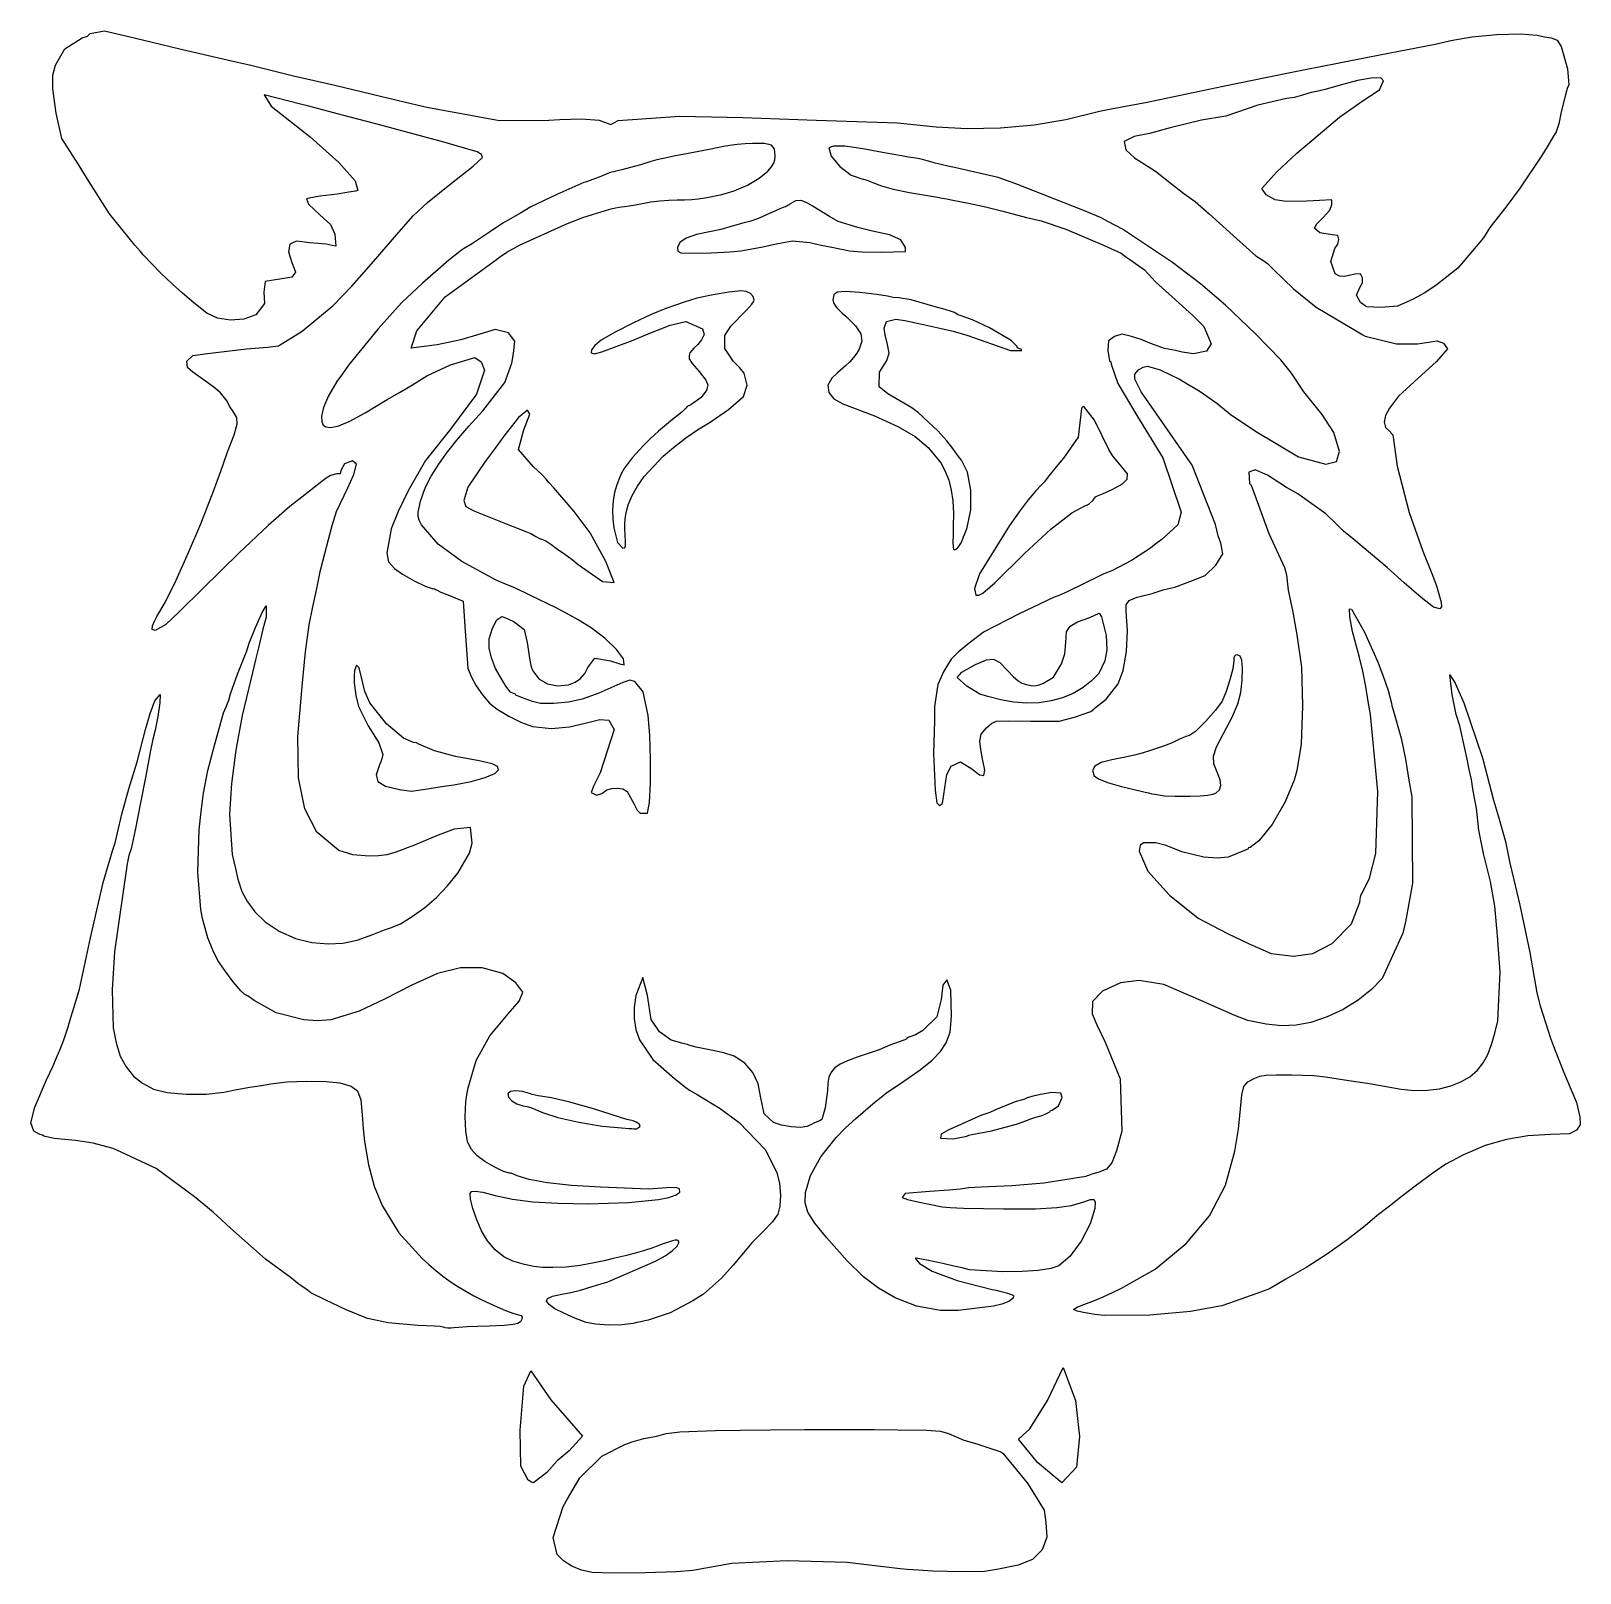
# Model space of a CAD drawing. Extents: x 5 to 317, y 9 to 320.
import ezdxf

# ---------------------------------------------------------------- set-up
doc = ezdxf.new("R2010")
doc.units = 0
doc.layers.add('Calque_1', color=7, linetype='CONTINUOUS')

msp = doc.modelspace()

# ---------------------------------------------------------------- linework, layer by layer
at = {"layer": 'Calque_1', "color": 7}
for points in [[(117.122223, 59.864384), (114.851928, 60.726584), (112.654279, 61.699394), (110.845575, 62.632344), (109.742116, 63.374994), (109.184992, 64.122244), (109.381533, 64.704504), (110.389603, 65.172204), (112.267063, 65.575774), (114.055653, 65.916814), (115.987957, 66.389304), (118.376035, 67.077024), (121.531946, 68.063784), (131.151283, 72.199634), (133.039439, 73.303064), (134.515369, 74.321834), (135.476297, 75.199694), (135.819446, 75.880434), (135.794766, 76.178884), (135.69389, 76.378804), (135.476545, 76.473804), (135.102459, 76.457404), (134.531365, 76.323194), (133.722992, 76.064774), (132.637071, 75.675724), (131.233331, 75.149624), (130.602172, 74.915664), (129.95768, 74.686034), (129.317943, 74.466564), (128.701047, 74.263104), (126.823608, 73.726064), (126.482544, 73.653564), (126.053009, 73.557764), (125.552368, 73.442824), (124.997983, 73.312804), (124.407218, 73.171814), (123.797436, 73.023964), (123.186001, 72.873364), (122.590275, 72.724124), (120.784705, 72.285924), (119.080896, 71.910874), (115.940373, 71.344504), (113.092325, 71.013584), (110.460371, 70.906654), (108.344704, 70.953954), (106.588297, 71.141424), (104.745326, 71.542034), (102.369966, 72.228754), (100.577209, 73.090654), (98.819176, 74.496934), (97.258162, 76.291104), (96.056468, 78.316654), (95.125235, 80.556284), (94.35005, 82.826074), (93.854975, 84.719444), (93.764065, 85.829774), (94.059056, 86.256424), (94.816067, 86.349024), (96.303602, 86.087474), (98.790164, 85.451524), (102.289053, 84.699774), (106.43026, 84.184624), (111.422627, 83.887494), (117.474993, 83.789794), (125.668409, 84.001984), (131.722617, 84.611974), (133.836259, 85.048054), (135.281588, 85.561884), (136.014101, 86.146214), (135.989291, 86.793814), (135.254013, 87.067384), (133.389912, 86.961794), (129.725529, 86.750544), (120.053758, 87.107114), (114.215573, 87.461384), (109.361668, 87.979854), (105.661318, 88.639214), (103.283796, 89.416154), (102.821413, 89.626634), (102.365737, 89.799004), (101.969246, 89.915474), (101.684421, 89.958274), (100.468589, 90.310214), (98.651164, 91.188984), (96.724633, 92.329034), (95.181482, 93.464794), (93.979197, 94.763614), (93.24578, 96.294064), (92.87998, 98.390174), (92.78055, 101.386014), (92.81671, 102.853714), (92.924567, 104.308684), (93.103161, 105.748614), (93.351536, 107.171234), (95.023746, 112.642944), (97.73604, 117.654944), (101.427281, 122.061054), (103.672595, 124.609204), (104.422212, 126.417984), (102.987049, 128.338124), (100.369776, 130.164204), (96.217981, 131.324184), (91.866067, 131.334184), (87.185704, 130.177474), (82.048562, 127.837974), (76.539469, 125.012054), (71.43749, 122.584464), (65.733646, 120.849424), (63.008391, 120.633594), (60.25623, 120.834824), (54.706383, 122.226814), (50.228934, 124.757394), (49.050971, 125.593914), (48.397852, 125.941854), (47.557036, 126.690124), (46.035637, 128.510494), (44.336626, 130.766334), (42.962978, 132.821014), (41.911229, 134.888994), (40.908972, 137.355414), (39.863878, 141.272144), (39.492435, 143.100664), (38.912767, 150.628684), (39.197298, 159.165324), (39.57786, 162.807124), (40.0339, 166.511294), (40.953228, 171.097404), (42.143772, 175.683514), (44.10843, 182.691384), (44.637597, 183.953024), (45.155545, 185.280734), (45.477599, 186.536224), (46.933859, 190.500184), (48.375694, 194.186714), (48.683323, 195.029854), (49.259088, 196.780524), (50.549425, 199.918028), (51.898899, 202.918408), (52.652073, 204.257688), (52.652426, 201.995332), (51.981291, 199.555284), (51.157604, 195.791854), (50.629192, 193.675184), (49.559432, 189.441854), (47.864005, 182.205954), (46.570221, 175.191244), (45.695993, 168.510864), (45.259233, 162.277964), (45.853456, 154.164074), (46.49131, 151.330824), (46.952941, 149.225184), (47.772356, 146.724184), (48.935552, 144.657504), (49.546348, 143.840174), (50.412809, 142.644094), (52.445854, 140.592484), (55.309111, 138.724574), (58.587831, 137.265064), (61.867246, 136.438634), (65.207914, 136.136024), (68.136917, 136.274164), (71.008946, 136.899754), (74.178693, 138.059484), (76.488096, 138.978904), (77.963762, 139.478514), (79.714952, 140.214774), (82.081498, 141.645944), (84.649344, 143.496644), (87.004437, 145.491474), (89.245599, 147.826534), (91.323925, 150.395274), (93.677106, 154.465384), (94.203775, 156.482174), (93.837948, 159.632864), (90.574753, 159.305964), (87.312373, 158.035084), (82.197096, 155.948064), (81.117816, 155.541984), (80.256818, 155.189264), (78.616411, 154.545464), (77.020588, 154.119444), (75.334053, 153.883904), (73.421491, 153.811604), (70.135957, 154.108224), (67.309373, 155.007884), (62.897999, 158.678814), (60.486982, 163.377034), (59.225767, 169.643554), (59.069228, 177.942094), (59.97224, 188.736314), (60.633032, 195.012264), (61.363102, 200.480316), (62.074312, 204.082149), (62.790208, 207.433538), (63.649486, 211.490482), (64.482433, 214.841871), (65.952134, 220.486316), (66.83399, 223.308538), (69.144434, 228.071038), (70.332389, 230.770187), (70.899684, 232.852118), (70.104875, 233.539094), (68.469431, 232.928555), (67.733323, 231.572089), (67.582776, 230.900709), (66.913397, 230.909209), (65.635477, 230.563156), (64.779712, 230.001509), (63.323601, 228.895356), (60.501379, 226.650384), (57.438989, 224.329909), (53.058604, 220.479117), (47.2499, 214.996956), (39.902557, 207.782375), (35.132761, 203.059865), (32.456442, 200.528601), (30.296602, 199.319641), (29.735067, 199.492545), (29.794927, 200.268264), (30.149418, 201.20362), (30.667368, 202.120348), (32.306366, 204.953899), (34.549892, 209.491875), (37.062375, 215.023772), (39.508243, 220.839086), (42.085399, 227.375787), (43.526471, 231.424537), (44.815041, 235.128703), (46.221414, 238.725223), (46.832817, 240.888067), (46.743197, 242.252275), (46.0465, 243.45289), (45.317879, 244.55854), (44.791916, 245.533531), (43.498937, 247.232199), (42.129763, 248.338988), (39.997059, 249.872356), (37.906597, 251.375046), (36.811923, 252.324041), (36.672485, 253.616785), (37.907859, 254.737626), (40.299302, 255.058532), (42.527355, 255.356382), (48.683327, 256.101099), (52.988769, 256.453588), (55.166215, 256.673545), (59.959058, 259.617276), (66.168098, 264.811254), (69.910112, 268.717325), (73.921702, 273.226634), (79.420467, 279.576635), (82.301698, 282.908413), (85.176186, 285.596965), (90.008365, 289.45225), (94.364659, 292.891807), (96.243367, 294.669265), (96.032662, 295.241881), (95.186505, 295.773582), (88.463281, 297.755645), (74.78889, 301.414486), (69.320834, 302.866182), (61.030556, 305.034014), (59.619445, 305.410449), (52.303384, 307.269451), (53.708008, 304.960692), (61.529733, 298.786223), (67.287664, 293.672754), (70.623367, 289.96787), (71.178407, 288.019154), (70.679849, 287.864104), (69.334079, 287.627512), (67.001188, 287.287446), (63.541269, 286.821974), (61.661323, 286.539491), (60.798936, 286.341533), (61.192702, 285.251084), (63.505663, 283.124129), (65.611268, 281.169243), (66.495197, 279.18315), (66.683838, 276.798287), (65.992619, 276.893064), (64.770551, 277.147467), (61.505166, 277.459597), (58.776716, 277.789139), (57.419985, 277.147597), (57.194019, 275.614909), (57.855556, 273.486088), (58.353855, 272.306967), (58.561112, 271.522742), (57.837777, 270.502895), (55.825267, 270.181626), (52.475772, 269.641273), (52.234589, 267.520203), (52.340722, 265.252262), (50.593121, 262.959319), (48.207086, 262.074707), (45.484118, 261.843425), (42.852166, 262.251356), (40.73918, 263.284383), (38.104085, 265.389122), (35.844463, 267.292494), (33.718758, 269.204669), (31.485417, 271.335816), (27.869445, 275.041175), (27.388693, 275.673535), (26.232841, 276.946154), (21.145497, 283.305321), (16.999405, 289.773909), (14.835516, 293.246541), (11.530819, 298.450006), (10.339221, 303.565284), (9.681417, 308.472338), (9.703667, 311.260566), (10.230556, 313.242378), (12.085758, 316.558855), (15.578078, 318.744166), (16.702966, 319.086933), (17.187523, 319.630549), (20.128687, 320.148264), (26.105556, 318.764931), (31.397223, 317.500231), (35.806945, 316.441673), (40.216667, 315.392528), (44.802778, 314.334754), (49.565278, 313.228573), (58.208334, 311.138066), (66.498612, 309.197836), (75.704667, 307.020156), (80.786112, 305.829598), (85.019445, 304.805579), (99.664609, 302.101516), (109.641779, 302.167778), (111.823448, 302.334367), (116.214325, 302.473372), (119.763411, 302.143269), (122.12639, 301.317579), (123.593057, 302.088654), (135.995835, 302.983596), (148.695835, 302.718855), (163.512501, 302.159071), (179.916671, 301.647813), (187.677781, 300.851607), (193.915871, 300.500999), (200.640121, 300.642613), (207.409591, 301.25191), (213.783331, 302.304354), (220.612001, 304.000667), (222.955561, 304.474558), (230.187501, 305.823706), (245.533331, 309.037645), (254.352781, 310.859353), (259.644451, 311.900675), (262.675031, 312.486224), (264.759721, 312.90244), (268.888731, 313.727812), (274.637501, 314.838809), (280.907541, 316.06203), (288.219451, 317.514869), (289.952471, 317.882343), (291.394451, 318.21742), (295.619371, 318.970766), (300.665721, 319.444637), (305.425051, 319.571161), (308.788921, 319.28247), (310.228361, 318.98331), (311.612061, 318.733362), (312.832801, 318.296429), (313.593631, 317.031071), (314.890601, 312.49898), (315.119861, 309.305413), (314.787941, 308.528122), (314.498691, 307.289071), (313.592111, 303.838594), (313.153051, 301.412257), (312.608631, 299.849937), (311.855561, 298.603647), (310.797221, 296.807788), (309.738891, 295.065001), (305.329171, 288.566619), (302.476261, 284.645099), (299.259681, 280.559128), (297.979511, 278.442461), (292.797151, 272.361681), (288.319361, 268.845387), (286.011941, 267.31994), (283.812411, 266.0836), (280.619501, 264.704996), (277.344361, 264.447484), (274.385861, 264.547573), (273.198871, 265.39676), (272.391761, 266.88428), (273.071831, 268.417973), (273.579431, 269.401072), (273.553131, 270.382356), (273.151061, 271.176672), (272.031991, 271.114932), (270.868531, 270.889213), (269.861761, 270.694728), (268.973451, 270.749918), (268.097871, 271.225911), (267.168371, 273.664646), (268.022971, 276.30752), (268.583561, 277.182532), (268.816721, 278.099829), (268.602071, 278.897529), (267.458251, 279.047231), (264.982411, 279.456777), (263.877831, 280.374744), (264.395971, 281.249159), (265.641721, 282.575009), (266.993871, 284.054854), (267.405611, 285.152185), (267.405611, 285.617111), (267.405611, 286.082036), (264.884891, 285.973166), (262.364171, 285.864295), (258.188231, 285.799165), (255.997211, 286.084019), (254.136191, 287.142525), (253.294501, 288.402708), (256.313621, 291.788329), (260.350051, 295.517563), (268.945271, 302.794668), (273.531381, 305.974185), (277.026351, 308.291852), (277.812211, 310.092752), (277.268911, 310.736598), (275.325361, 310.657918), (272.575261, 310.136107), (269.101551, 309.203062), (266.052271, 308.336958), (264.322591, 307.97609), (263.219511, 307.768121), (261.676751, 307.269633), (259.899721, 306.77018), (258.233381, 306.559891), (252.480851, 305.21193), (246.062551, 302.9968), (241.123661, 302.182718), (234.816031, 300.593354), (230.636991, 299.508345), (227.578951, 298.910179), (225.537991, 297.88271), (225.896491, 296.183504), (227.616561, 294.569781), (231.862511, 291.882189), (234.773661, 289.634398), (237.595881, 287.409291), (239.888941, 285.769735), (242.711161, 283.283071), (248.209511, 278.350934), (252.065981, 274.847509), (253.511051, 273.97377), (254.467171, 273.298308), (255.718751, 272.004688), (259.702151, 268.180855), (264.230611, 264.487695), (273.664601, 258.938899), (274.108391, 258.623816), (280.448681, 257.125127), (284.689151, 257.087687), (288.633191, 257.708257), (289.888451, 257.25643), (290.688941, 256.098917), (288.482401, 253.54347), (284.004321, 249.405201), (280.822851, 246.516947), (278.996351, 244.141362), (278.237631, 242.635712), (277.964711, 241.305303), (278.180131, 240.255887), (278.886461, 239.593217), (279.707741, 238.742842), (280.534451, 232.419297), (282.992061, 223.131956), (285.714911, 215.316654), (287.515621, 210.784734), (288.488111, 208.296355), (289.442841, 205.051802), (289.515541, 204.103263), (289.125971, 203.689762), (287.899021, 204.051058), (285.397311, 205.989478), (281.964771, 208.956538), (278.533071, 211.980756), (271.799651, 217.6639), (269.746491, 219.361693), (268.319491, 220.772804), (266.192241, 222.801527), (260.517431, 226.836123), (258.293211, 228.121578), (254.446491, 230.591022), (251.946941, 231.716795), (250.686451, 231.216991), (250.825091, 228.952789), (251.177871, 228.622977), (251.585471, 227.300061), (254.697381, 218.898623), (257.887821, 212.019456), (258.242051, 210.52015), (258.627011, 207.433345), (259.520491, 203.023622), (260.368891, 198.437511), (261.257271, 191.945294), (261.495471, 184.150014), (261.249611, 176.397404), (260.345851, 171.097234), (259.841171, 169.156954), (257.993731, 164.772714), (255.367211, 160.241034), (252.663591, 156.937114), (250.929881, 155.575014), (250.606721, 155.488014), (250.472311, 155.278864), (246.529251, 153.629444), (244.320991, 153.413094), (241.590361, 153.649044), (237.152531, 154.677294), (234.032561, 155.974254), (231.948531, 156.501594), (229.507051, 156.494594), (228.759121, 156.059184), (228.600091, 154.854314), (230.333851, 150.843454), (234.703071, 145.957454), (240.459691, 141.364624), (246.355631, 138.233294), (250.757191, 136.135304), (255.195411, 134.231214), (259.703481, 133.706814), (263.559051, 134.237914), (267.469321, 136.247524), (271.347101, 140.198804), (273.050091, 144.578004), (273.188641, 145.671454), (273.338611, 146.093574), (273.521751, 146.354884), (274.988861, 149.434154), (276.277321, 154.340114), (276.681721, 166.875984), (275.161361, 182.385944), (274.737111, 184.989884), (274.243631, 188.030394), (273.654571, 191.122704), (273.000491, 193.851224), (271.573711, 199.12251), (271.054191, 202.063107), (270.946951, 203.68481), (271.389231, 203.61073), (273.990271, 198.953093), (276.739521, 192.792894), (277.254361, 191.339894), (277.651431, 190.323444), (278.739711, 187.230294), (279.400091, 184.685344), (279.490991, 184.120434), (279.709551, 183.527684), (281.361601, 177.623444), (282.274091, 173.390114), (282.941711, 169.156774), (283.494331, 165.805384), (283.641061, 148.370794), (282.944721, 144.285944), (282.274181, 140.581774), (281.733611, 138.325234), (277.510641, 129.198684), (275.404761, 126.978794), (272.706631, 124.835554), (269.651841, 122.934604), (266.475971, 121.441544), (263.198951, 120.343384), (260.185671, 119.747884), (257.242671, 119.631924), (254.176471, 119.972394), (250.472301, 120.739154), (247.871271, 121.692124), (240.992111, 124.766714), (233.545801, 127.974074), (228.545431, 128.763724), (224.786901, 128.309614), (221.180631, 126.597974), (219.185691, 124.549654), (219.110891, 122.030744), (220.046541, 119.865504), (221.745241, 116.351174), (224.740011, 108.942844), (225.081361, 98.424834), (224.026871, 94.432484), (223.073121, 92.015744), (221.971241, 90.725824), (220.472331, 90.113954), (219.779241, 89.934394), (219.055351, 89.721494), (218.386451, 89.501884), (218.099421, 89.397894), (217.858301, 89.302194), (209.383151, 87.944994), (202.941591, 87.394364), (196.721421, 87.104814), (194.158911, 86.974114), (192.504841, 86.751034), (190.275901, 86.487324), (186.331271, 86.258914), (181.437341, 85.852284), (180.816381, 85.039294), (181.882101, 84.642514), (183.973741, 84.155814), (186.588701, 83.643644), (188.912631, 83.185644), (190.500531, 83.008054), (193.182931, 82.872224), (201.259851, 82.746204), (207.671401, 82.789004), (211.971901, 82.994164), (214.953061, 83.431564), (217.406581, 84.171084), (218.767121, 84.617784), (219.492221, 84.607484), (219.738761, 84.048224), (219.663561, 82.848074), (218.728291, 79.712114), (216.884851, 76.219974), (214.617411, 73.145144), (212.410171, 71.261094), (210.771701, 70.737294), (208.248101, 70.353274), (204.971801, 70.123034), (201.075231, 70.060634), (194.372461, 70.461084), (192.936261, 70.838384), (191.205651, 71.231524), (189.006301, 71.708054), (186.443151, 72.285854), (184.405681, 72.705024), (183.470211, 72.800224), (184.333561, 71.767594), (186.893811, 70.222094), (191.914151, 68.328404), (198.933661, 66.521954), (199.748601, 66.339654), (200.521681, 66.156764), (201.870931, 65.808904), (202.838721, 65.517724), (203.282371, 65.322584), (203.219071, 64.769624), (202.324901, 64.113434), (200.890651, 63.511174), (199.207091, 63.119984), (192.138431, 62.263594), (188.559851, 62.269594), (183.702321, 63.135854), (179.387631, 64.843954), (176.056461, 66.764794), (173.049531, 69.073374), (169.762301, 72.301464), (165.590221, 76.980854), (163.213231, 79.894404), (161.847781, 82.085304), (161.287811, 83.992024), (161.327311, 86.053034), (162.328721, 89.464754), (164.466531, 93.260844), (167.552141, 97.163314), (169.391421, 99.067564), (171.396921, 100.894154), (173.479301, 102.687474), (175.294041, 104.274424), (177.684641, 106.104314), (181.151521, 108.481724), (184.434211, 110.742654), (186.851251, 112.694254), (188.560151, 114.479154), (189.718401, 116.239994), (190.490601, 118.331784), (190.768311, 121.531654), (190.617471, 126.839374), (189.815101, 128.939994), (189.007791, 127.806804), (188.716301, 124.913464), (187.830911, 121.451194), (185.011601, 118.711554), (183.498751, 117.838034), (182.576601, 117.474714), (182.158371, 117.371084), (181.857081, 117.121934), (181.556371, 116.872784), (181.139541, 116.769154), (178.361961, 115.725784), (176.202031, 114.820744), (174.207991, 114.109954), (171.765571, 113.328194), (169.837381, 112.607654), (168.364171, 111.895984), (167.286651, 111.140834), (166.545551, 110.289864), (166.081601, 109.290734), (165.835531, 108.091074), (165.748031, 106.638564), (165.312541, 103.105834), (164.664531, 100.740874), (164.287531, 100.568064), (163.512601, 100.217914), (163.040121, 100.004664), (162.536011, 99.776274), (162.060601, 99.560114), (161.674201, 99.383554), (160.369841, 99.169324), (158.480229, 99.268224), (156.491922, 99.623234), (154.891461, 100.177454), (153.025761, 101.895714), (152.316726, 105.149114), (151.813399, 107.935404), (150.760637, 110.248364), (149.147675, 112.104814), (146.963747, 113.521614), (144.908477, 114.193764), (141.993157, 114.824534), (139.32172, 115.342884), (137.852805, 115.744734), (137.572383, 115.868554), (137.261693, 115.969954), (136.958538, 116.038454), (136.700721, 116.063654), (134.254493, 116.736664), (131.900414, 118.396874), (130.270729, 120.924784), (129.482775, 125.724384), (128.541426, 129.372804), (127.180152, 125.773584), (126.808561, 123.347714), (126.798341, 121.063134), (127.160414, 118.896214), (127.905708, 116.823344), (130.58966, 112.865234), (134.937604, 108.999804), (137.23066, 107.204564), (137.977004, 106.702984), (139.523716, 105.802894), (144.143688, 102.996994), (148.016175, 100.176994), (153.239151, 94.720564), (155.591299, 90.080434), (156.117197, 87.866264), (156.28066, 85.507574), (156.19163, 83.268824), (155.748554, 81.661314), (154.687436, 80.135044), (152.744287, 78.140014), (150.566238, 75.877824), (148.882813, 73.906674), (146.804961, 71.369914), (144.454587, 68.813034), (140.821879, 65.585354), (138.641769, 64.205284), (134.055658, 61.810124), (129.645936, 60.296644), (128.972764, 60.157404), (128.183011, 59.989794), (127.375067, 59.814904), (126.647325, 59.653834), (124.406468, 59.370624), (121.675472, 59.320024), (119.049152, 59.488904), (117.122324, 59.864124), (117.122302, 59.864174), (117.122279, 59.864224), (117.122257, 59.864274)], [(129.945093, 164.659034), (130.140951, 168.550394), (130.146251, 173.359234), (129.976219, 178.196204), (129.646019, 182.171964), (128.66592, 186.959624), (126.973989, 189.042284), (125.981824, 189.329184), (124.522204, 188.822784), (119.694138, 186.719834), (116.325776, 185.483684), (113.588503, 184.862224), (110.653705, 184.603354), (107.955793, 184.604354), (106.360343, 185.009094), (104.097591, 185.784564), (103.011092, 186.310544), (102.858037, 186.528554), (102.490057, 186.619254), (101.940733, 186.904234), (101.351678, 187.589394), (100.859078, 188.326374), (100.541648, 188.735924), (98.869029, 191.686594), (98.087176, 193.787574), (97.580177, 195.741344), (97.641547, 197.666088), (98.253533, 199.763387), (99.179014, 201.4497), (100.18087, 202.141481), (101.09513, 201.819213), (102.677609, 201.044402), (104.682177, 199.531373), (105.293438, 196.890724), (105.785743, 193.331164), (106.085394, 192.027114), (106.397785, 191.159194), (107.619362, 189.590224), (109.339005, 188.562734), (111.393468, 188.139454), (113.619509, 188.383144), (114.951361, 188.896194), (116.046338, 189.660744), (116.890259, 190.663864), (117.468946, 191.892634), (118.872359, 193.732784), (122.055816, 193.171294), (123.934409, 192.578084), (124.808791, 192.424364), (124.666912, 193.575474), (123.251872, 195.485424), (120.956428, 197.715956), (118.173338, 199.828786), (115.56377, 201.435925), (113.876695, 202.434907), (111.124982, 203.908404), (105.802825, 206.437196), (102.781776, 207.888034), (101.258207, 208.491481), (99.000657, 209.488262), (92.074982, 213.193988), (87.335821, 216.712432), (83.955177, 220.600769), (83.490255, 221.544907), (83.290675, 222.289117), (83.324525, 223.140661), (83.559893, 224.406804), (83.786194, 225.356025), (84.07741, 226.321136), (84.436034, 227.305872), (84.86456, 228.313969), (85.94129, 230.415184), (87.327547, 232.654664), (89.043277, 235.062291), (91.108427, 237.667946), (93.542942, 240.501512), (96.366771, 243.592871), (100.736545, 249.297901), (102.160747, 253.162737), (102.506656, 255.128235), (102.777663, 257.646241), (101.478122, 259.31582), (98.806914, 259.9687), (95.750743, 259.067962), (91.898593, 257.881373), (87.136093, 256.859972), (81.900973, 256.224735), (83.033704, 259.69882), (88.775751, 266.592409), (99.111181, 274.108149), (99.483315, 274.405463), (101.15901, 275.536313), (103.716649, 276.961581), (112.956245, 281.162495), (113.741856, 281.469626), (116.496705, 282.554009), (121.274752, 284.011976), (122.195782, 284.276078), (123.068155, 284.492853), (123.793479, 284.639897), (124.273363, 284.694797), (124.852781, 284.751497), (125.849113, 284.903424), (127.122579, 285.127427), (128.533394, 285.400354), (130.199724, 285.686352), (132.005165, 285.908159), (133.809832, 286.051623), (135.473842, 286.102593), (136.954266, 286.129013), (138.422381, 286.200953), (139.708568, 286.30743), (140.643208, 286.437453), (141.471317, 286.599579), (142.467446, 286.793467), (143.506274, 286.994778), (144.462482, 287.179175), (147.005703, 287.909434), (149.645516, 289.064264), (152.017694, 290.458429), (153.758011, 291.90669), (154.51605, 292.784573), (154.96056, 293.488672), (155.169844, 294.186942), (155.222204, 295.047341), (155.081372, 296.401019), (154.469625, 297.154921), (153.103086, 297.461177), (150.697878, 297.471916), (149.197592, 297.391768), (147.59374, 297.244472), (146.078411, 297.051012), (144.843717, 296.832593), (143.567637, 296.566091), (141.939674, 296.242278), (140.169124, 295.902103), (138.465278, 295.586425), (135.157384, 294.977771), (132.972531, 294.541468), (131.417384, 294.17111), (129.998611, 293.760294), (128.112906, 293.19976), (126.117616, 292.638274), (124.343032, 292.166375), (123.119445, 291.874601), (122.721329, 291.781754), (122.289314, 291.662403), (121.87549, 291.531933), (121.531945, 291.405728), (119.75081, 290.69292), (118.27308, 290.131085), (117.214784, 289.762779), (116.69195, 289.630554), (111.252215, 287.161109), (105.997848, 284.691664), (103.899, 283.445523), (101.334514, 281.964008), (100.365278, 281.439089), (97.895833, 279.76496), (94.267366, 277.302688), (92.444679, 276.224998), (92.016202, 275.960414), (89.458525, 273.931942), (84.146333, 269.345831), (79.922282, 265.34435), (75.218184, 260.141399), (69.2765, 252.765275), (68.037153, 251.06651), (66.950404, 249.472662), (65.250293, 246.629162), (64.207354, 244.293661), (63.852777, 242.525046), (63.921075, 241.366298), (64.180182, 240.670494), (64.711416, 240.331119), (65.5961, 240.241659), (67.123658, 240.527541), (69.369512, 241.472462), (72.601248, 243.207333), (77.086456, 245.863067), (79.551389, 247.297214), (82.155886, 248.804463), (85.019444, 250.646268), (89.7984, 252.84368), (94.742508, 254.350801), (96.011962, 253.483029), (96.661111, 251.776409), (95.087629, 246.937857), (89.789578, 239.888881), (84.768139, 233.602533), (81.32802, 227.596505), (79.270098, 223.267721), (77.882842, 219.776612), (76.989435, 214.925132), (77.35258, 213.172966), (78.52247, 211.819337), (80.157744, 210.66024), (82.47625, 209.332582), (84.717545, 208.239994), (86.12118, 207.786102), (86.349935, 207.762772), (86.587613, 207.699242), (86.80612, 207.605222), (86.977361, 207.49041), (87.887639, 207.045026), (89.605555, 206.389443), (92.339583, 205.230833), (92.780556, 199.163884), (93.299312, 191.710554), (93.970127, 190.031944), (94.993221, 188.187934), (96.260312, 186.352504), (97.663116, 184.699614), (99.254468, 183.434074), (101.578382, 182.033044), (104.119509, 180.777874), (106.3625, 179.949944), (110.1978, 179.578104), (113.806386, 179.878644), (116.945834, 180.617834), (119.897589, 181.372724), (121.749672, 181.252964), (122.766667, 179.375534), (119.961103, 170.645114), (118.703592, 168.055854), (118.180556, 166.676364), (119.238889, 166.158364), (120.297222, 166.454514), (121.335438, 167.199664), (122.345557, 167.465634), (123.427328, 167.569474), (124.509755, 167.398544), (125.391164, 166.843234), (126.817522, 164.324244), (127.422844, 163.108394), (128.01121, 162.513084), (129.490892, 162.504084), (129.945092, 164.658654), (129.945092, 164.658644), (129.945092, 164.658634), (129.945093, 164.658834)], [(189.245251, 166.246534), (189.807061, 170.290544), (190.686821, 171.957094), (192.551821, 172.817434), (194.868861, 171.450004), (196.438321, 170.214654), (197.293781, 170.110474), (197.476161, 171.175364), (197.026391, 173.447184), (196.652671, 175.326794), (196.497221, 176.992954), (196.731411, 178.453084), (197.787091, 179.723744), (198.915021, 180.618754), (199.815561, 181.062104), (202.158251, 181.103004), (206.753481, 181.030604), (212.476311, 181.026604), (215.572921, 181.842294), (218.810421, 182.990574), (219.427781, 183.486024), (219.801281, 183.797654), (221.955731, 185.499154), (224.354441, 188.543384), (225.353101, 191.285014), (225.996791, 195.055604), (226.218491, 199.23934), (225.951231, 203.220448), (225.931531, 204.513326), (226.564321, 205.377642), (228.196201, 206.048308), (231.173761, 206.760238), (233.399441, 207.493505), (234.559271, 207.786543), (235.790741, 208.039301), (238.759951, 209.18953), (241.904961, 210.430926), (244.034051, 212.452968), (245.460181, 214.757442), (245.024651, 216.904335), (244.495211, 218.394678), (243.936641, 220.662932), (239.280751, 232.657377), (232.046851, 243.012668), (228.982651, 247.407715), (227.692411, 249.979588), (227.696411, 251.010755), (228.437691, 251.831671), (229.368721, 252.366768), (230.254611, 252.589322), (232.816121, 251.829549), (236.721591, 249.940654), (240.878381, 247.508277), (244.193851, 245.11806), (246.923981, 242.947158), (252.036921, 239.469477), (260.697851, 234.31732), (266.179561, 232.833748), (268.370931, 233.401427), (268.961041, 235.382465), (267.777071, 239.249731), (265.431031, 242.857301), (261.734431, 247.388541), (259.291851, 251.169564), (257.141311, 253.899327), (252.028371, 259.125421), (245.961061, 264.876327), (240.947401, 269.180524), (235.302961, 273.504755), (225.209031, 280.190874), (222.425771, 281.671236), (220.762091, 282.575416), (217.195351, 284.033598), (203.729351, 289.371797), (200.201571, 290.623478), (191.382131, 292.649382), (190.024071, 292.907329), (188.673461, 293.203486), (187.486551, 293.501276), (186.619631, 293.764121), (185.850131, 294.003356), (184.928501, 294.23686), (183.970491, 294.437875), (183.091851, 294.579641), (182.060111, 294.733405), (180.685241, 294.967083), (179.146661, 295.24893), (177.623791, 295.547196), (172.877011, 296.425193), (169.297151, 296.899453), (166.989791, 296.960379), (166.060491, 296.598373), (166.499501, 294.892381), (168.247121, 292.820728), (170.569261, 291.072446), (172.731831, 290.336567), (173.040061, 290.28453), (173.517141, 290.142846), (174.097901, 289.933155), (174.717221, 289.677094), (176.633681, 288.938661), (178.988971, 288.294394), (182.316281, 287.620626), (187.148791, 286.79369), (187.972861, 286.651502), (188.912681, 286.47812), (189.852501, 286.295468), (190.676571, 286.125473), (194.204351, 285.422947), (197.379351, 284.747629), (201.083511, 283.825372), (205.903761, 282.562431), (208.853551, 281.8699), (213.824641, 280.187794), (221.368241, 276.946611), (224.951621, 275.370192), (225.910681, 274.624525), (226.695391, 274.108789), (229.658511, 272.024948), (231.863381, 269.613821), (236.537681, 265.328654), (239.382101, 262.829665), (241.601401, 260.559441), (243.056321, 257.087261), (242.150031, 255.591168), (239.557111, 255.058789), (237.243241, 255.411566), (235.924551, 255.764344), (233.710201, 256.128247), (230.722761, 257.251401), (228.992371, 257.936965), (227.053021, 258.601701), (225.061441, 259.074231), (223.607531, 258.559141), (222.424071, 257.685135), (222.250181, 255.757179), (222.602961, 253.64768), (222.852111, 253.456647), (222.955741, 252.997352), (224.249031, 249.073284), (228.096861, 242.623657), (233.376091, 234.099752), (237.061211, 223.135147), (236.336951, 220.613768), (233.186291, 217.748283), (231.693521, 216.594864), (230.829171, 215.912258), (227.055311, 213.4142), (223.090201, 211.345906), (221.469471, 210.705912), (220.486291, 210.281476), (214.055511, 207.077665), (212.289251, 206.285211), (211.468551, 206.022679), (204.291331, 202.609054), (197.202961, 198.992686), (196.277241, 198.238796), (194.299251, 196.737624), (192.123421, 194.969124), (190.722041, 193.572514), (189.196031, 191.124914), (188.036271, 188.464114), (187.334711, 183.974064), (187.347011, 181.151844), (187.164051, 174.506984), (187.450371, 167.128924), (187.803821, 164.596324), (188.380531, 164.042124), (188.940331, 164.465644), (189.245411, 166.246984), (189.245341, 166.246984)], [(148.343057, 275.85364), (152.400002, 276.585823), (155.75139, 277.294183), (158.733056, 277.846988), (162.242611, 277.505762), (164.508691, 277.005903), (166.687501, 276.565595), (170.215281, 275.827933), (172.662671, 275.618475), (176.565281, 275.592005), (179.034731, 275.643925), (181.504171, 275.695845), (181.504171, 276.539718), (180.577071, 278.050772), (178.279131, 279.052945), (174.858121, 279.794425), (171.875981, 280.526455), (167.922221, 281.779487), (166.191661, 282.725608), (163.764801, 284.219249), (162.678231, 284.900262), (161.776621, 285.41424), (161.026861, 285.768448), (160.395852, 285.970153), (159.357667, 285.945113), (158.397224, 285.397238), (158.305774, 285.326928), (158.213744, 285.258498), (158.030366, 285.128757), (157.851974, 285.010876), (157.683457, 284.907716), (157.529699, 284.822136), (157.395589, 284.757006), (157.286012, 284.715186), (157.205852, 284.699526), (156.87682, 284.594653), (156.209681, 284.31489), (155.301453, 283.902844), (154.249151, 283.401124), (152.004502, 282.408666), (150.325243, 281.834805), (148.698222, 281.415544), (146.579166, 280.794777), (144.316979, 280.16624), (142.345833, 279.728302), (139.36706, 279.098799), (137.281594, 278.37111), (136.025303, 277.514844), (135.534057, 276.499609), (135.610657, 275.736791), (136.239617, 275.458526), (138.586923, 275.383126), (142.345395, 275.455126), (146.076839, 275.627603), (148.343059, 275.853619), (148.343058, 275.853635)], [(125.000552, 218.66828), (124.947792, 219.722859), (124.956092, 220.747744), (125.027642, 221.747344), (125.16456, 222.726071), (125.643117, 224.638548), (126.408971, 226.520456), (127.479303, 228.407083), (128.87131, 230.333714), (132.689116, 234.448125), (134.724984, 236.220535), (137.216515, 238.122539), (139.810646, 239.898782), (142.154317, 241.293912), (145.804374, 243.828188), (148.837106, 246.450786), (149.565021, 248.790949), (148.958077, 251.196776), (148.090015, 252.261176), (146.866641, 253.555117), (145.09624, 256.167509), (145.10384, 258.747773), (146.277936, 260.665025), (149.378445, 263.830511), (150.003737, 264.471845), (150.515797, 265.079466), (150.861783, 265.584832), (150.988854, 265.9194), (150.792447, 266.655273), (150.247408, 267.236862), (149.420014, 267.617692), (148.376538, 267.751287), (145.925851, 267.535642), (142.725268, 266.997997), (139.475622, 266.275291), (136.877743, 265.504463), (135.1348, 264.881387), (133.173576, 264.202759), (130.27325, 263.023179), (126.531856, 261.26168), (122.870176, 259.372345), (120.208993, 257.809257), (118.92057, 256.78609), (118.227115, 255.906388), (118.187555, 255.290391), (118.86082, 255.058339), (120.310978, 255.482155), (123.192557, 256.52722), (126.604512, 257.853963), (129.645798, 259.122811), (134.04772, 260.8506), (137.239701, 261.584995), (140.580156, 260.12748), (140.962278, 258.949909), (140.411898, 257.889514), (139.643923, 256.963327), (138.83422, 256.192441), (138.02857, 255.263981), (137.889679, 254.733151), (137.894279, 254.085134), (138.501821, 253.142788), (139.903811, 251.500694), (141.298187, 249.78516), (141.6677, 248.829073), (141.523733, 248.307834), (141.463853, 247.800609), (140.353643, 246.26028), (138.27555, 244.822272), (137.537498, 244.434683), (137.23052, 244.11067), (136.450262, 243.326572), (134.574322, 241.832819), (131.742062, 239.461511), (130.136228, 237.993478), (128.662564, 236.567547), (126.421725, 234.148321), (124.835135, 231.965992), (124.230163, 230.870226), (123.720329, 229.721557), (123.282824, 228.48261), (122.894841, 227.11601), (122.597971, 225.463054), (122.481611, 223.64283), (122.527881, 221.774821), (122.718906, 219.978514), (123.463706, 217.078945), (124.572989, 215.900004), (124.913121, 215.978384), (125.078265, 216.339709), (125.097645, 217.17325), (125.000515, 218.668278), (125.000524, 218.668278)], [(192.590991, 216.807998), (192.851141, 217.280424), (193.187281, 218.19994), (193.556001, 219.139263), (193.913901, 220.096931), (194.639441, 223.630709), (194.653241, 227.609865), (194.021691, 231.218463), (192.811251, 233.640568), (192.440841, 234.067593), (191.979791, 234.653485), (191.486841, 235.321051), (191.020751, 235.993098), (189.792691, 237.552076), (187.984341, 239.533994), (184.140341, 243.184586), (182.757021, 244.171264), (181.151421, 245.135528), (177.923741, 247.035416), (176.170111, 248.395774), (176.230011, 251.403744), (177.749221, 253.709098), (178.232861, 255.214243), (177.893531, 256.961613), (177.372631, 258.931902), (177.167361, 260.246973), (177.670951, 261.59293), (179.537611, 262.050885), (181.337121, 261.806585), (184.164121, 261.220992), (188.444681, 260.267432), (191.106031, 259.645518), (193.851401, 258.834969), (202.681211, 255.779814), (204.963901, 255.763894), (204.808461, 256.013043), (204.434731, 256.116672), (204.061011, 256.261878), (203.905571, 256.610991), (202.768941, 257.749693), (198.397651, 260.298881), (195.004281, 261.906665), (192.498871, 262.81945), (192.056781, 262.91071), (191.760761, 263.130111), (191.390481, 263.403785), (190.769811, 263.625527), (189.480141, 263.979482), (187.501401, 264.571028), (182.665891, 265.953062), (180.161721, 266.347233), (179.013571, 266.447303), (177.842241, 266.6879), (175.716511, 267.044821), (172.273751, 267.424567), (169.376101, 267.628785), (167.744501, 267.518617), (167.025071, 266.999311), (166.863901, 265.976114), (166.980371, 265.38595), (167.390611, 264.713672), (167.734411, 264.310232), (168.185871, 263.842453), (168.756391, 263.295732), (169.457381, 262.655466), (171.437951, 260.697415), (172.473401, 259.116664), (172.673401, 257.641982), (172.147601, 256.002141), (171.688611, 255.205038), (171.044121, 254.337933), (170.270701, 253.470055), (169.424941, 252.670631), (167.807441, 251.24344), (166.644611, 250.156136), (165.862741, 248.767642), (166.032421, 247.3178), (167.071081, 245.995979), (168.896161, 244.991551), (175.241361, 242.588668), (179.965421, 240.453928), (183.444251, 238.395154), (186.053771, 236.220172), (188.584611, 233.114724), (189.504601, 231.434998), (190.210261, 229.620411), (190.713561, 227.633316), (191.026481, 225.436071), (191.160991, 222.99103), (191.129091, 220.260547), (191.078891, 218.556062), (191.065991, 217.131959), (191.089791, 216.137202), (191.149691, 215.720752), (191.459881, 215.592549), (191.821691, 215.74475), (192.207851, 216.156764), (192.591051, 216.808003), (192.591051, 216.808003), (192.591061, 216.808003), (192.591061, 216.808003)], [(122.766668, 208.977756), (121.107072, 213.242741), (117.9571, 218.98523), (114.724159, 223.272352), (110.614934, 228.047431), (109.63075, 229.147962), (109.077803, 229.845233), (108.230581, 230.730897), (106.53889, 232.284363), (103.519656, 235.800809), (104.598612, 239.73612), (105.797833, 242.930873), (105.333567, 243.735969), (103.487587, 242.23614), (100.541668, 238.516123), (98.790711, 236.079977), (96.810221, 233.369454), (93.283221, 228.175696), (92.496846, 225.492054), (92.882103, 224.295499), (94.544445, 223.442362), (101.883139, 220.506743), (104.967194, 219.298369), (106.002492, 218.834482), (106.983252, 218.281067), (107.771887, 217.845188), (108.345264, 217.663893), (109.007835, 217.384817), (110.010918, 216.713849), (111.363526, 215.724376), (112.866439, 214.679538), (114.318156, 213.633076), (115.54767, 212.639703), (120.4438, 209.16608)], [(199.524541, 208.916056), (205.508871, 214.8988), (210.795411, 219.707377), (215.002281, 223.015304), (217.747621, 224.496098), (218.167881, 224.65632), (218.598301, 224.919177), (219.287501, 225.606996), (219.784301, 226.225912), (220.172421, 226.483338), (221.170311, 226.84291), (223.133171, 227.707413), (225.226131, 228.845595), (226.182831, 229.808579), (226.226831, 230.867436), (224.728141, 232.714646), (223.312201, 234.411083), (222.511941, 235.64056), (219.593431, 241.711168), (217.447071, 244.475005), (217.099461, 244.345469), (216.949971, 244.034033), (216.262461, 238.289543), (213.338511, 234.053057), (211.826391, 232.299764), (210.419051, 230.540282), (209.411481, 229.24272), (209.053331, 228.807675), (208.860481, 228.600005), (207.746801, 227.488903), (206.204781, 225.626007), (204.385031, 223.227025), (202.438161, 220.507666), (196.391441, 210.740612), (195.415551, 207.795273), (195.693471, 206.462213), (196.264641, 206.422403), (197.103671, 206.812209), (199.524581, 208.916052)], [(200.730561, 185.364854), (198.104571, 186.031534), (196.497221, 186.459154), (193.830941, 188.080614), (191.911111, 189.812154), (192.832361, 190.912004), (195.620301, 192.453974), (197.797971, 193.393924), (199.250421, 193.571854), (200.501921, 192.890054), (202.076731, 191.250854), (203.231021, 190.009124), (204.133471, 189.208074), (204.955951, 188.719194), (205.870291, 188.413984), (206.774161, 188.224394), (207.509131, 188.188894), (208.243871, 188.318194), (209.147051, 188.623024), (211.329561, 189.932004), (212.913551, 192.572394), (213.595231, 194.586364), (213.783331, 196.909954), (213.934081, 199.077221), (214.649251, 200.217447), (216.148551, 201.086804), (218.635951, 201.953406), (220.489951, 202.816565), (220.976901, 202.038158), (221.903701, 198.325873), (222.076281, 195.392004), (221.639341, 193.182414), (220.467421, 190.629244), (218.986811, 189.194694), (217.261711, 187.796394), (215.304451, 186.645514), (213.151551, 185.749704), (210.839521, 185.116624), (208.404891, 184.753944), (205.884171, 184.669344), (203.313891, 184.870434), (200.730561, 185.364904)], [(244.047131, 166.539654), (244.779531, 167.209784), (245.061901, 168.082674), (244.898891, 169.237074), (244.295121, 170.751754), (243.629121, 172.471774), (243.557221, 174.012724), (244.151711, 175.839764), (245.484721, 178.418104), (247.317271, 181.877284), (248.453761, 184.519994), (249.067561, 186.837504), (249.332001, 189.321084), (249.402501, 191.749254), (249.280651, 193.306494), (248.938701, 194.135894), (248.348841, 194.380564), (248.007451, 194.329464), (247.793031, 194.150554), (247.681801, 193.805664), (247.650001, 193.256574), (247.427731, 191.610284), (246.859431, 189.353874), (246.092861, 186.997894), (245.275761, 185.052874), (243.988861, 183.246204), (241.950641, 180.955144), (239.931491, 178.988174), (238.701801, 178.153804), (238.421071, 178.093704), (237.952691, 177.929084), (237.361881, 177.685164), (236.713891, 177.387154), (235.373931, 176.753674), (234.243301, 176.278104), (232.892751, 175.794524), (230.893061, 175.137014), (229.167991, 174.598034), (227.616311, 174.183324), (225.740681, 173.773204), (223.043751, 173.247974), (220.947791, 172.694754), (219.664651, 171.982644), (219.184911, 171.103184), (219.499201, 170.047864), (220.351951, 169.406924), (222.190321, 168.676784), (225.046521, 167.846724), (228.952781, 166.906034), (229.756881, 166.725814), (230.474631, 166.567614), (231.119191, 166.430164), (231.703751, 166.312194), (233.705201, 166.009654), (235.799891, 165.917154), (238.830561, 165.953354), (240.859951, 166.021154), (242.378011, 166.138364), (243.426491, 166.309644), (244.047131, 166.539694)], [(85.195834, 167.410794), (88.059949, 167.869154), (90.487501, 168.238294), (93.965742, 168.875754), (96.827766, 169.656264), (98.768616, 170.478084), (99.483334, 171.239484), (99.26779, 171.913364), (98.188295, 172.447944), (95.595555, 173.042964), (90.840279, 173.898144), (86.626744, 175.096934), (83.449584, 176.426074), (83.000454, 176.649354), (82.391251, 176.742954), (80.360455, 177.586724), (76.943727, 180.475554), (73.534877, 184.727104), (72.535569, 187.042614), (71.953629, 189.580794), (71.428234, 191.783244), (70.870661, 192.311834), (70.475761, 191.271294), (70.400205, 190.195334), (70.438388, 188.766364), (70.727567, 186.225984), (71.267762, 184.021484), (73.263309, 180.124234), (75.384823, 176.673944), (76.200001, 174.357804), (75.992744, 173.463654), (75.768399, 172.857814), (75.494445, 172.238824), (74.826441, 170.243354), (75.189857, 168.857024), (76.721009, 167.912084), (79.556212, 167.240804), (81.952055, 166.956704), (85.195834, 167.410754)], [(221.544451, 61.291694), (219.650311, 61.462284), (217.687221, 61.768284), (216.108481, 62.124894), (215.367351, 62.447304), (215.520721, 62.623974), (216.056011, 62.914554), (216.888961, 63.278724), (217.935321, 63.676164), (219.585021, 64.302764), (221.350661, 65.044334), (223.185731, 65.877594), (225.043741, 66.779274), (231.775001, 70.604494), (238.019321, 75.748234), (242.780231, 81.342624), (246.003311, 87.502094), (247.876011, 94.393064), (248.608321, 98.786344), (249.022761, 102.885044), (249.242201, 105.738934), (249.641201, 107.403534), (250.442421, 108.366294), (251.868511, 109.114634), (252.889971, 109.479694), (254.180961, 109.684984), (256.179221, 109.768984), (259.322551, 109.769984), (263.741201, 109.639924), (266.105801, 109.385554), (270.822591, 108.634864), (274.988711, 108.014034), (281.340281, 106.867054), (284.062471, 106.616914), (286.664431, 106.649214), (289.113281, 106.953384), (291.376131, 107.518884), (293.420071, 108.335154), (295.212211, 109.391644), (296.719681, 110.677794), (297.909561, 112.183064), (298.805131, 113.868954), (299.597911, 115.895374), (300.272161, 118.177864), (300.812151, 120.631974), (301.315161, 130.475424), (300.747661, 137.759454), (300.209381, 143.756674), (299.338201, 148.695564), (297.925951, 154.340014), (297.041121, 159.102514), (296.543701, 163.512234), (296.130181, 165.525274), (295.816671, 167.392784), (295.506351, 169.260304), (295.100441, 171.273344), (294.646381, 173.390014), (294.220281, 175.506674), (293.202701, 180.094264), (292.460041, 182.385844), (291.616701, 186.386384), (291.163461, 190.386344), (292.245701, 188.713584), (294.021911, 184.734354), (297.737281, 173.624034), (299.943581, 165.129514), (300.979711, 161.778594), (302.396901, 156.809924), (303.292961, 152.399734), (304.099401, 149.048344), (305.293011, 143.933064), (307.272731, 134.408064), (308.675031, 126.294174), (309.353971, 123.648344), (310.431201, 120.296954), (311.491671, 116.945564), (312.384721, 114.652514), (314.137431, 110.242784), (315.386761, 107.244174), (316.686451, 104.157174), (317.385891, 101.276354), (317.404491, 99.679794), (316.679711, 98.630714), (315.297311, 97.844414), (311.430601, 97.718884), (306.887991, 97.483244), (302.563771, 96.752654), (298.301401, 95.490814), (293.944371, 93.661414), (290.343731, 91.784054), (288.043041, 90.131314), (284.162481, 87.295854), (281.650831, 85.353944), (279.005001, 83.321824), (276.565621, 81.381544), (274.096171, 79.357734), (270.474361, 76.512454), (266.507011, 73.701774), (262.337701, 71.022554), (258.109981, 68.571674), (254.840341, 66.640214), (253.023391, 65.953054), (249.061091, 64.566234), (245.202821, 63.228764), (238.913991, 62.072774), (230.709771, 61.351474), (221.544431, 61.291374), (221.544441, 61.291384), (221.544441, 61.291394), (221.544451, 61.291404)], [(88.370834, 58.898924), (87.745466, 59.024414), (86.564302, 59.130904), (84.996624, 59.207104), (83.211717, 59.241804), (77.258334, 59.795764), (74.739748, 60.324934), (73.108408, 60.636554), (68.791667, 62.395404), (64.558334, 64.386444), (61.647917, 65.837714), (61.030556, 66.363294), (60.567391, 66.674934), (59.090278, 67.733264), (57.808238, 68.791594), (52.563889, 72.630834), (50.094445, 74.773764), (45.508334, 78.883354), (41.980556, 82.070314), (38.224933, 85.192664), (30.545, 90.862824), (23.479601, 94.191594), (22.754167, 94.544374), (21.846616, 94.897154), (20.544519, 95.224694), (17.81196, 95.974674), (14.2875, 96.497574), (9.979585, 96.925954), (7.905316, 97.418674), (7.588983, 97.631044), (7.089412, 97.719344), (5.842644, 98.440744), (5.291667, 100.073144), (6.049897, 103.249164), (8.425633, 108.730444), (9.70036, 111.452334), (10.230556, 112.689544), (10.483157, 113.363534), (11.090475, 114.731234), (11.916405, 116.823294), (12.694603, 119.238794), (13.312536, 121.314674), (13.753146, 122.590184), (15.077989, 127.057194), (17.28501, 137.406844), (19.802813, 148.505214), (21.72, 154.923774), (22.225, 156.499484), (22.714461, 158.561724), (23.617621, 162.277684), (25.032697, 167.392954), (26.666851, 172.861014), (28.38397, 179.348264), (29.280556, 182.601814), (30.250695, 185.110394), (31.328715, 186.391774), (31.239575, 184.723554), (30.853963, 182.001424), (30.338312, 179.238314), (29.85905, 177.447124), (29.292367, 174.801294), (28.402116, 170.038794), (27.349218, 164.570734), (26.268182, 159.102684), (25.508355, 155.307054), (25.008249, 153.963314), (24.698699, 152.290884), (22.891782, 139.699904), (22.105368, 134.578454), (21.627097, 126.913234), (21.88054, 119.265864), (22.431569, 116.186254), (23.284015, 113.558284), (24.451784, 111.348664), (25.948786, 109.524074), (27.788926, 108.051224), (29.986115, 106.896804), (32.729351, 106.227194), (36.540536, 105.881484), (40.612044, 105.893884), (44.136247, 106.298394), (46.754522, 106.797334), (49.388893, 107.245394), (51.723841, 107.624934), (53.622227, 107.959084), (56.837405, 108.331534), (60.861998, 108.492484), (64.74786, 108.430084), (67.546846, 108.132574), (69.81833, 107.492474), (71.110501, 106.507304), (71.738807, 104.721934), (72.018703, 101.681294), (72.215019, 98.910764), (72.49041, 96.319294), (73.295739, 91.595044), (74.46933, 87.351544), (76.045827, 83.431804), (79.412616, 77.940264), (84.100221, 72.733154), (85.44024, 71.512044), (86.837303, 70.332874), (88.28631, 69.200474), (89.782159, 68.119664), (91.319751, 67.095284), (92.89398, 66.132154), (94.499746, 65.235114), (96.131949, 64.408994), (98.621395, 63.257274), (100.873636, 62.292594), (102.607726, 61.629664), (103.542717, 61.383194), (104.025646, 61.261744), (104.258857, 60.942864), (104.224657, 60.494754), (103.90534, 59.985644), (103.401787, 59.641474), (102.417603, 59.416874), (100.603196, 59.264784), (97.608977, 59.138144), (95.280407, 59.046344), (93.161523, 58.944354), (91.485999, 58.844554), (90.487508, 58.759354), (89.883927, 58.715054), (89.283654, 58.726554), (88.756141, 58.789254), (88.370841, 58.898684)], [(127.705557, 99.142664), (127.957821, 99.345324), (128.021771, 99.526274), (127.888711, 99.734564), (127.549932, 100.019204), (127.242501, 100.222064), (126.911656, 100.388194), (126.597141, 100.500444), (126.338698, 100.541644), (125.979335, 100.593944), (125.390039, 100.736334), (124.652519, 100.947074), (123.848485, 101.204424), (118.600453, 102.891834), (113.897313, 104.248494), (110.193791, 105.152144), (107.944614, 105.480534), (107.469297, 105.522334), (106.889796, 105.636024), (106.279389, 105.804274), (105.711354, 106.009744), (104.334341, 106.415134), (102.986085, 106.538764), (101.910912, 106.383774), (101.353148, 105.953344), (101.478051, 105.280094), (102.167107, 104.541594), (103.216451, 103.899734), (104.422219, 103.516374), (105.234712, 103.362794), (105.981992, 103.147764), (106.935826, 102.777824), (108.367982, 102.159524), (111.457395, 101.135754), (115.651463, 100.196794), (120.376725, 99.450974), (125.05972, 99.006594), (125.758523, 98.962594), (126.35728, 98.917794), (126.792327, 98.877494), (126.999997, 98.846894), (127.110238, 98.851894), (127.280013, 98.909494), (127.486169, 99.009574), (127.705553, 99.142464), (127.705553, 99.142464), (127.705553, 99.142464), (127.705553, 99.142454)], [(193.833751, 97.410954), (194.282881, 97.628694), (194.892081, 97.718994), (198.823741, 98.459674), (202.577851, 99.506094), (203.879951, 99.836124), (204.787501, 100.188904), (205.866661, 100.541674), (206.727781, 100.894454), (207.765291, 101.247234), (209.020831, 101.600014), (209.923601, 101.952794), (210.608331, 102.305564), (210.731191, 102.554714), (211.026571, 102.658344), (212.356961, 103.547744), (213.077781, 105.189284), (212.804171, 106.055984), (210.981931, 106.186124), (208.668061, 105.833344), (207.236121, 105.480564), (206.022221, 105.127794), (205.311881, 104.775014), (203.812581, 104.367154), (201.275241, 103.363904), (199.495831, 102.658344), (198.507051, 102.160054), (197.893761, 101.952794), (196.690501, 101.552604), (192.793061, 99.836924), (191.412261, 99.220904), (190.074011, 98.628664), (188.653001, 97.786084), (188.564201, 97.006664), (191.100871, 96.871574), (193.833761, 97.410964)], [(105.443907, 28.044214), (104.023218, 30.895894), (103.834781, 38.133624), (104.598167, 47.005844), (106.002364, 50.094444), (110.066668, 44.245094), (113.241668, 40.588264), (116.416668, 36.964034), (113.759041, 34.013814), (111.293678, 31.978324), (109.256916, 29.614824), (106.548588, 27.530794), (106.147327, 27.687524)], [(208.099581, 31.627054), (204.257291, 36.334154), (206.534211, 38.408854), (210.141301, 44.097224), (213.278031, 50.800004), (215.729511, 44.134144), (216.527781, 36.881004), (215.982611, 30.701944), (213.002611, 27.516664)], [(118.356946, 9.487884), (116.221923, 9.944024), (114.243877, 10.747214), (112.56883, 11.822374), (111.342806, 13.094434), (110.537273, 16.525614), (112.5432, 22.754164), (113.411216, 24.284774), (115.855923, 28.511844), (120.313783, 32.903724), (124.915628, 35.277774), (126.417519, 35.777294), (128.76389, 36.481554), (131.409724, 36.911624), (133.263031, 37.486294), (136.049625, 37.820974), (143.195216, 38.068414), (148.278977, 38.156714), (154.304097, 38.219914), (161.221111, 38.257014), (168.980561, 38.267014), (175.192421, 38.262014), (179.895571, 38.248314), (185.755461, 38.155814), (188.519561, 37.913194), (190.147221, 37.444454), (193.249841, 36.112444), (195.895681, 35.402824), (200.729231, 33.778274), (201.080651, 33.513694), (206.022221, 27.520454), (206.310221, 27.163694), (209.407891, 22.010524), (209.746771, 19.557614), (209.948741, 16.599714), (209.015491, 14.056764), (207.064231, 12.111154), (204.212161, 10.945264), (200.229551, 10.101774), (197.411421, 9.686134), (194.433331, 9.578824), (189.970831, 9.660324), (186.927301, 9.760024), (184.116931, 9.899494), (181.852261, 10.060234), (180.445831, 10.223744), (169.747231, 11.449234), (157.666912, 11.781924), (146.525015, 11.242474), (138.641668, 9.851534), (135.353159, 9.585854), (129.064421, 9.404144), (122.493126, 9.355144), (118.356946, 9.487634)]]:
    msp.add_lwpolyline(points, close=True, dxfattribs=at)

doc.saveas('drawing.dxf')
